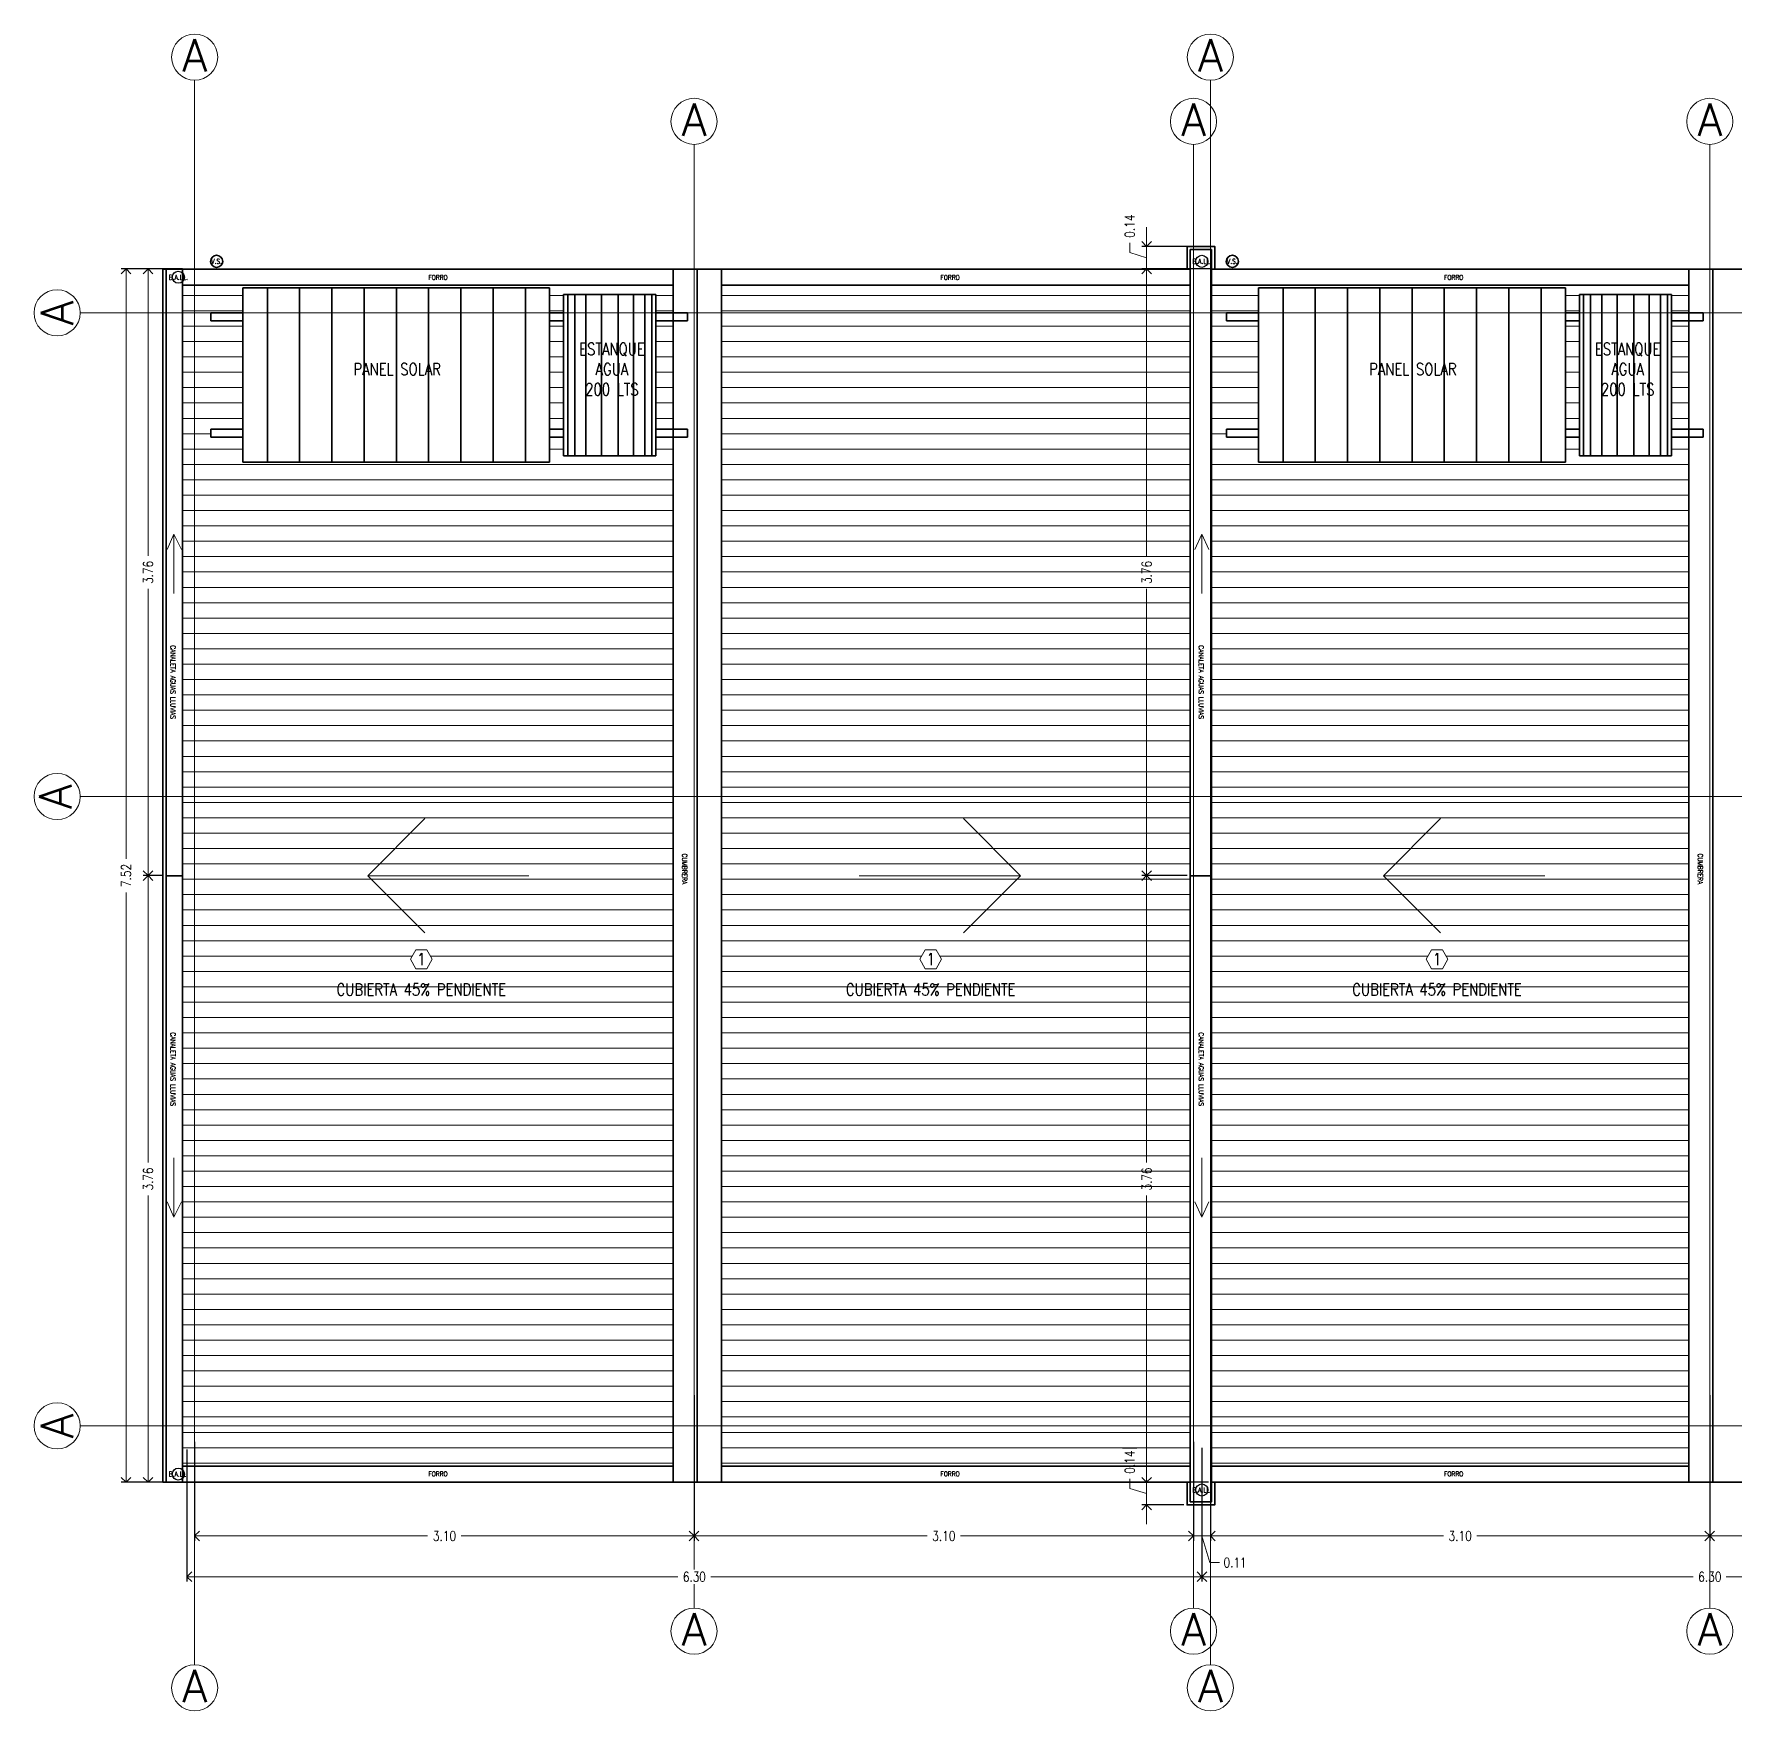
# Model space of a CAD drawing. Header units: metres. Extents: x -2 to 612, y -64 to 156.
# Drawn here: x 456.5 to 467.05, y 61.61 to 72.01 of the extents above; entities that cross this region are included whole.
import ezdxf
from ezdxf.enums import TextEntityAlignment as Align

# ---------------------------------------------------------------- set-up
doc = ezdxf.new("R2010")
doc.units = ezdxf.units.M
doc.header["$LTSCALE"] = 5
doc.header["$MEASUREMENT"] = 0
doc.layers.get('0').update_dxf_attribs({"color": 30})
doc.layers.get('DEFPOINTS').update_dxf_attribs({"color": 210})
for name, color, linetype, lineweight in [('A-ANNO-DIMS', 3, 'Continuous', 18), ('A-ANNO-SYMB', 3, 'Continuous', 18), ('A-ANNO-TEXT', 3, 'Continuous', 18), ('A-ELEV-MBE1', 7, 'Continuous', 35), ('A-ELEV-MBE2', 4, 'Continuous', 25), ('A-FLOR-PATT', 8, 'Continuous', 18)]:
    doc.layers.add(name, color=color, linetype=linetype, lineweight=lineweight)
doc.styles.add('E-ROMANS', font='romans.shx', dxfattribs={"width": 0.8})
doc.dimstyles.new('E-0050_ARW_12', dxfattribs={"dimscale": 0.001, "dimtxt": 60, "dimasz": 60, "dimexe": 30, "dimexo": 20, "dimgap": 30, "dimtad": 0, "dimzin": 0, "dimdsep": 46, "dimtxsty": 'E-ROMANS', "dimblk": 'OPEN90', "dimcen": 30, "dimclrd": 256, "dimclre": 256, "dimclrt": 256, "dimadec": 0, "dimazin": 0, "dimtfac": 1, "dimtmove": 1, "dimatfit": 3, "dimldrblk": 'OPEN90', "dimfxl": 1, "dimtfill": 1, "dimtolj": 1, "dimtzin": 0, "dimlwd": -1, "dimarcsym": 0})
pattern_1 = [(360, (0, 0), (2e-16, 0.09525), [])]

# ---------------------------------------------------------------- blocks, each defined once
blk = doc.blocks.new('_Open90')
at = {"color": 0, "linetype": 'ByBlock', "lineweight": -2}
for p, q in [((0, 0), (-1, 0)), ((-0.5, 0.5), (0, 0)), ((0, 0), (-0.5, -0.5))]:
    blk.add_line(p, q, dxfattribs=at)
blk = doc.blocks.new('*D1272')
at = {"layer": 'A-ANNO-DIMS', "transparency": 16777216}
for p, q in [((463.402, 70.754), (463.402, 70.814)), ((463.297, 70.655), (463.297, 70.715)), ((463.402, 70.694), (463.402, 70.554)), ((463.402, 70.694), (463.402, 70.554)), ((463.402, 70.624), (463.297, 70.655)), ((463.402, 70.494), (463.402, 70.434))]:
    blk.add_line(p, q, dxfattribs=at)
at = {"layer": 'A-ANNO-DIMS', "lineweight": -2, "transparency": 16777216}
for p, q in [((463.805, 70.694), (463.372, 70.694)), ((463.805, 70.554), (463.372, 70.554))]:
    blk.add_line(p, q, dxfattribs=at)
at = {"layer": 'DEFPOINTS', "color": 0, "transparency": 16777216}
for p in [(463.825, 70.694), (463.402, 70.554), (463.825, 70.554)]:
    blk.add_point(p, dxfattribs=at)
at = {"layer": 'A-ANNO-DIMS', "transparency": 16777216, "xscale": 0.06, "yscale": 0.06, "zscale": 0.06, "rotation": 90}
blk.add_blockref('_Open90', (463.402, 70.554), dxfattribs=at)
at = {"layer": 'A-ANNO-DIMS', "transparency": 16777216, "insert": (463.297, 70.819), "char_height": 0.06, "attachment_point": 5, "rotation": 90, "style": 'E-ROMANS', "bg_fill": 3, "box_fill_scale": 1.25, "bg_fill_color": 256, "bg_fill_true_color": 13158600, "bg_fill_transparency": 0}
blk.add_mtext('\\A1;0.14', dxfattribs=at)
at = {"layer": 'A-ANNO-DIMS', "transparency": 16777216, "xscale": 0.06, "yscale": 0.06, "zscale": 0.06, "rotation": 270}
blk.add_blockref('_Open90', (463.402, 70.694), dxfattribs=at)
blk = doc.blocks.new('*D1273')
at = {"layer": 'A-ANNO-DIMS', "lineweight": -2, "transparency": 16777216}
for p, q in [((463.805, 70.554), (463.372, 70.554)), ((463.653, 66.793), (463.372, 66.793))]:
    blk.add_line(p, q, dxfattribs=at)
at = {"layer": 'A-ANNO-DIMS', "transparency": 16777216}
for p, q in [((463.402, 70.494), (463.402, 68.776)), ((463.402, 66.853), (463.402, 68.57))]:
    blk.add_line(p, q, dxfattribs=at)
at = {"layer": 'DEFPOINTS', "color": 0, "transparency": 16777216}
for p in [(463.825, 70.554), (463.402, 66.793), (463.673, 66.793)]:
    blk.add_point(p, dxfattribs=at)
at = {"layer": 'A-ANNO-DIMS', "transparency": 16777216, "xscale": 0.06, "yscale": 0.06, "zscale": 0.06}
for p, rotation in [((463.402, 70.554), 90), ((463.402, 66.793), 270)]:
    blk.add_blockref('_Open90', p, dxfattribs=dict(at, rotation=rotation))
at = {"layer": 'A-ANNO-DIMS', "transparency": 16777216, "insert": (463.402, 68.673), "char_height": 0.06, "attachment_point": 5, "rotation": 90, "style": 'E-ROMANS', "bg_fill": 3, "box_fill_scale": 1.25, "bg_fill_color": 256, "bg_fill_true_color": 13158600, "bg_fill_transparency": 0}
blk.add_mtext('\\A1;3.76', dxfattribs=at)
blk = doc.blocks.new('*D1274')
at = {"layer": 'A-ANNO-DIMS', "lineweight": -2, "transparency": 16777216}
for p, q in [((463.653, 66.793), (463.372, 66.793)), ((463.785, 63.032), (463.372, 63.032))]:
    blk.add_line(p, q, dxfattribs=at)
at = {"layer": 'A-ANNO-DIMS', "transparency": 16777216}
for p, q in [((463.402, 66.733), (463.402, 65.015)), ((463.402, 63.092), (463.402, 64.809))]:
    blk.add_line(p, q, dxfattribs=at)
at = {"layer": 'DEFPOINTS', "color": 0, "transparency": 16777216}
for p in [(463.673, 66.793), (463.402, 63.032), (463.805, 63.032)]:
    blk.add_point(p, dxfattribs=at)
at = {"layer": 'A-ANNO-DIMS', "transparency": 16777216, "xscale": 0.06, "yscale": 0.06, "zscale": 0.06}
for p, rotation in [((463.402, 66.793), 90), ((463.402, 63.032), 270)]:
    blk.add_blockref('_Open90', p, dxfattribs=dict(at, rotation=rotation))
at = {"layer": 'A-ANNO-DIMS', "transparency": 16777216, "insert": (463.402, 64.912), "char_height": 0.06, "attachment_point": 5, "rotation": 90, "style": 'E-ROMANS', "bg_fill": 3, "box_fill_scale": 1.25, "bg_fill_color": 256, "bg_fill_true_color": 13158600, "bg_fill_transparency": 0}
blk.add_mtext('\\A1;3.76', dxfattribs=at)
blk = doc.blocks.new('*D1275')
at = {"layer": 'A-ANNO-DIMS', "transparency": 16777216}
for p, q in [((463.402, 63.092), (463.402, 63.152)), ((463.297, 62.993), (463.297, 63.053)), ((463.402, 62.962), (463.297, 62.993)), ((463.402, 63.032), (463.402, 62.892)), ((463.402, 63.032), (463.402, 62.892)), ((463.402, 62.832), (463.402, 62.772))]:
    blk.add_line(p, q, dxfattribs=at)
at = {"layer": 'A-ANNO-DIMS', "lineweight": -2, "transparency": 16777216}
for p, q in [((463.785, 63.032), (463.372, 63.032)), ((463.633, 62.892), (463.372, 62.892))]:
    blk.add_line(p, q, dxfattribs=at)
at = {"layer": 'DEFPOINTS', "color": 0, "transparency": 16777216}
for p in [(463.805, 63.032), (463.402, 62.892), (463.653, 62.892)]:
    blk.add_point(p, dxfattribs=at)
at = {"layer": 'A-ANNO-DIMS', "transparency": 16777216, "xscale": 0.06, "yscale": 0.06, "zscale": 0.06, "rotation": 90}
blk.add_blockref('_Open90', (463.402, 62.892), dxfattribs=at)
at = {"layer": 'A-ANNO-DIMS', "transparency": 16777216, "insert": (463.297, 63.157), "char_height": 0.06, "attachment_point": 5, "rotation": 90, "style": 'E-ROMANS', "bg_fill": 3, "box_fill_scale": 1.25, "bg_fill_color": 256, "bg_fill_true_color": 13158600, "bg_fill_transparency": 0}
blk.add_mtext('\\A1;0.14', dxfattribs=at)
at = {"layer": 'A-ANNO-DIMS', "transparency": 16777216, "xscale": 0.06, "yscale": 0.06, "zscale": 0.06, "rotation": 270}
blk.add_blockref('_Open90', (463.402, 63.032), dxfattribs=at)
blk = doc.blocks.new('*D1559')
at = {"layer": 'A-ANNO-DIMS', "lineweight": -2, "transparency": 16777216}
for p, q in [((457.423, 70.554), (457.043, 70.554)), ((457.282, 63.032), (457.043, 63.032))]:
    blk.add_line(p, q, dxfattribs=at)
at = {"layer": 'A-ANNO-DIMS', "transparency": 16777216}
for p, q in [((457.073, 70.494), (457.073, 66.896)), ((457.073, 63.092), (457.073, 66.689))]:
    blk.add_line(p, q, dxfattribs=at)
at = {"layer": 'DEFPOINTS', "color": 0, "transparency": 16777216}
for p in [(457.073, 70.554), (457.443, 70.554), (457.302, 63.032)]:
    blk.add_point(p, dxfattribs=at)
at = {"layer": 'A-ANNO-DIMS', "transparency": 16777216, "xscale": 0.06, "yscale": 0.06, "zscale": 0.06}
for p, rotation in [((457.073, 70.554), 90), ((457.073, 63.032), 270)]:
    blk.add_blockref('_Open90', p, dxfattribs=dict(at, rotation=rotation))
at = {"layer": 'A-ANNO-DIMS', "transparency": 16777216, "insert": (457.073, 66.793), "char_height": 0.06, "attachment_point": 5, "rotation": 90, "style": 'E-ROMANS', "bg_fill": 3, "box_fill_scale": 1.25, "bg_fill_color": 256, "bg_fill_true_color": 13158600, "bg_fill_transparency": 0}
blk.add_mtext('\\A1;7.52', dxfattribs=at)
blk = doc.blocks.new('*D1560')
at = {"layer": 'A-ANNO-DIMS', "lineweight": -2, "transparency": 16777216}
for p, q in [((457.423, 70.554), (457.179, 70.554)), ((457.302, 66.793), (457.179, 66.793))]:
    blk.add_line(p, q, dxfattribs=at)
at = {"layer": 'A-ANNO-DIMS', "transparency": 16777216}
for p, q in [((457.209, 70.494), (457.209, 68.776)), ((457.209, 66.853), (457.209, 68.57))]:
    blk.add_line(p, q, dxfattribs=at)
at = {"layer": 'DEFPOINTS', "color": 0, "transparency": 16777216}
for p in [(457.443, 70.554), (457.209, 66.793), (457.322, 66.793)]:
    blk.add_point(p, dxfattribs=at)
at = {"layer": 'A-ANNO-DIMS', "transparency": 16777216, "xscale": 0.06, "yscale": 0.06, "zscale": 0.06}
for p, rotation in [((457.209, 70.554), 90), ((457.209, 66.793), 270)]:
    blk.add_blockref('_Open90', p, dxfattribs=dict(at, rotation=rotation))
at = {"layer": 'A-ANNO-DIMS', "transparency": 16777216, "insert": (457.209, 68.673), "char_height": 0.06, "attachment_point": 5, "rotation": 90, "style": 'E-ROMANS', "bg_fill": 3, "box_fill_scale": 1.25, "bg_fill_color": 256, "bg_fill_true_color": 13158600, "bg_fill_transparency": 0}
blk.add_mtext('\\A1;3.76', dxfattribs=at)
blk = doc.blocks.new('*D1561')
at = {"layer": 'A-ANNO-DIMS', "lineweight": -2, "transparency": 16777216}
for p, q in [((457.302, 66.793), (457.179, 66.793)), ((457.403, 63.032), (457.179, 63.032))]:
    blk.add_line(p, q, dxfattribs=at)
at = {"layer": 'A-ANNO-DIMS', "transparency": 16777216}
for p, q in [((457.209, 66.733), (457.209, 65.015)), ((457.209, 63.092), (457.209, 64.809))]:
    blk.add_line(p, q, dxfattribs=at)
at = {"layer": 'DEFPOINTS', "color": 0, "transparency": 16777216}
for p in [(457.322, 66.793), (457.209, 63.032), (457.423, 63.032)]:
    blk.add_point(p, dxfattribs=at)
at = {"layer": 'A-ANNO-DIMS', "transparency": 16777216, "xscale": 0.06, "yscale": 0.06, "zscale": 0.06}
for p, rotation in [((457.209, 66.793), 90), ((457.209, 63.032), 270)]:
    blk.add_blockref('_Open90', p, dxfattribs=dict(at, rotation=rotation))
at = {"layer": 'A-ANNO-DIMS', "transparency": 16777216, "insert": (457.209, 64.912), "char_height": 0.06, "attachment_point": 5, "rotation": 90, "style": 'E-ROMANS', "bg_fill": 3, "box_fill_scale": 1.25, "bg_fill_color": 256, "bg_fill_true_color": 13158600, "bg_fill_transparency": 0}
blk.add_mtext('\\A1;3.76', dxfattribs=at)
blk = doc.blocks.new('*D951')
at = {"layer": 'A-ANNO-DIMS', "lineweight": -2, "transparency": 16777216}
for p, q in [((463.745, 63.246), (463.745, 62.416)), ((470.044, 63.258), (470.044, 62.416))]:
    blk.add_line(p, q, dxfattribs=at)
at = {"layer": 'A-ANNO-DIMS', "transparency": 16777216}
for p, q in [((463.805, 62.446), (466.792, 62.446)), ((469.984, 62.446), (466.996, 62.446))]:
    blk.add_line(p, q, dxfattribs=at)
at = {"layer": 'DEFPOINTS', "color": 0, "transparency": 16777216}
for p in [(463.745, 63.266), (470.044, 63.278), (470.044, 62.446)]:
    blk.add_point(p, dxfattribs=at)
at = {"layer": 'A-ANNO-DIMS', "transparency": 16777216, "xscale": 0.06, "yscale": 0.06, "zscale": 0.06, "rotation": 180}
blk.add_blockref('_Open90', (463.745, 62.446), dxfattribs=at)
at = {"layer": 'A-ANNO-DIMS', "transparency": 16777216, "xscale": 0.06, "yscale": 0.06, "zscale": 0.06}
blk.add_blockref('_Open90', (470.044, 62.446), dxfattribs=at)
at = {"layer": 'A-ANNO-DIMS', "transparency": 16777216, "insert": (466.894, 62.446), "char_height": 0.06, "attachment_point": 5, "style": 'E-ROMANS', "bg_fill": 3, "box_fill_scale": 1.25, "bg_fill_color": 256, "bg_fill_true_color": 13158600, "bg_fill_transparency": 0}
blk.add_mtext('\\A1;6.30', dxfattribs=at)
blk = doc.blocks.new('*D955')
at = {"layer": 'A-ANNO-DIMS', "lineweight": -2, "transparency": 16777216}
for p, q in [((463.692, 63.283), (463.692, 62.669)), ((463.797, 63.283), (463.797, 62.669))]:
    blk.add_line(p, q, dxfattribs=at)
at = {"layer": 'A-ANNO-DIMS', "transparency": 16777216}
for p, q in [((463.632, 62.699), (463.572, 62.699)), ((463.692, 62.699), (463.797, 62.699)), ((463.692, 62.699), (463.797, 62.699)), ((463.745, 62.699), (463.794, 62.534)), ((463.857, 62.699), (463.917, 62.699)), ((463.794, 62.534), (463.854, 62.534))]:
    blk.add_line(p, q, dxfattribs=at)
at = {"layer": 'DEFPOINTS', "color": 0, "transparency": 16777216}
for p in [(463.692, 63.303), (463.797, 63.303), (463.797, 62.699)]:
    blk.add_point(p, dxfattribs=at)
at = {"layer": 'A-ANNO-DIMS', "transparency": 16777216, "xscale": 0.06, "yscale": 0.06, "zscale": 0.06}
blk.add_blockref('_Open90', (463.692, 62.699), dxfattribs=at)
at = {"layer": 'A-ANNO-DIMS', "transparency": 16777216, "xscale": 0.06, "yscale": 0.06, "zscale": 0.06, "rotation": 180}
blk.add_blockref('_Open90', (463.797, 62.699), dxfattribs=at)
at = {"layer": 'A-ANNO-DIMS', "transparency": 16777216, "insert": (463.95, 62.534), "char_height": 0.06, "attachment_point": 5, "style": 'E-ROMANS', "bg_fill": 3, "box_fill_scale": 1.25, "bg_fill_color": 256, "bg_fill_true_color": 13158600, "bg_fill_transparency": 0}
blk.add_mtext('\\A1;0.11', dxfattribs=at)
blk = doc.blocks.new('*D956')
at = {"layer": 'A-ANNO-DIMS', "lineweight": -2, "transparency": 16777216}
for p, q in [((466.894, 63.571), (466.894, 62.669)), ((463.797, 63.283), (463.797, 62.669))]:
    blk.add_line(p, q, dxfattribs=at)
at = {"layer": 'A-ANNO-DIMS', "transparency": 16777216}
for p, q in [((463.857, 62.699), (465.242, 62.699)), ((466.834, 62.699), (465.449, 62.699))]:
    blk.add_line(p, q, dxfattribs=at)
at = {"layer": 'DEFPOINTS', "color": 0, "transparency": 16777216}
for p in [(466.894, 63.591), (463.797, 63.303), (466.894, 62.699)]:
    blk.add_point(p, dxfattribs=at)
at = {"layer": 'A-ANNO-DIMS', "transparency": 16777216, "xscale": 0.06, "yscale": 0.06, "zscale": 0.06, "rotation": 180}
blk.add_blockref('_Open90', (463.797, 62.699), dxfattribs=at)
at = {"layer": 'A-ANNO-DIMS', "transparency": 16777216, "xscale": 0.06, "yscale": 0.06, "zscale": 0.06}
blk.add_blockref('_Open90', (466.894, 62.699), dxfattribs=at)
at = {"layer": 'A-ANNO-DIMS', "transparency": 16777216, "insert": (465.346, 62.699), "char_height": 0.06, "attachment_point": 5, "style": 'E-ROMANS', "bg_fill": 3, "box_fill_scale": 1.25, "bg_fill_color": 256, "bg_fill_true_color": 13158600, "bg_fill_transparency": 0}
blk.add_mtext('\\A1;3.10', dxfattribs=at)
blk = doc.blocks.new('*D957')
at = {"layer": 'A-ANNO-DIMS', "lineweight": -2, "transparency": 16777216}
for p, q in [((466.894, 63.571), (466.894, 62.669)), ((469.991, 63.283), (469.991, 62.669))]:
    blk.add_line(p, q, dxfattribs=at)
at = {"layer": 'A-ANNO-DIMS', "transparency": 16777216}
for p, q in [((466.954, 62.699), (468.339, 62.699)), ((469.931, 62.699), (468.546, 62.699))]:
    blk.add_line(p, q, dxfattribs=at)
at = {"layer": 'DEFPOINTS', "color": 0, "transparency": 16777216}
for p in [(466.894, 63.591), (469.991, 63.303), (469.991, 62.699)]:
    blk.add_point(p, dxfattribs=at)
at = {"layer": 'A-ANNO-DIMS', "transparency": 16777216, "xscale": 0.06, "yscale": 0.06, "zscale": 0.06, "rotation": 180}
blk.add_blockref('_Open90', (466.894, 62.699), dxfattribs=at)
at = {"layer": 'A-ANNO-DIMS', "transparency": 16777216, "xscale": 0.06, "yscale": 0.06, "zscale": 0.06}
blk.add_blockref('_Open90', (469.991, 62.699), dxfattribs=at)
at = {"layer": 'A-ANNO-DIMS', "transparency": 16777216, "insert": (468.443, 62.699), "char_height": 0.06, "attachment_point": 5, "style": 'E-ROMANS', "bg_fill": 3, "box_fill_scale": 1.25, "bg_fill_color": 256, "bg_fill_true_color": 13158600, "bg_fill_transparency": 0}
blk.add_mtext('\\A1;3.10', dxfattribs=at)
blk = doc.blocks.new('*D958')
at = {"layer": 'A-ANNO-DIMS', "lineweight": -2, "transparency": 16777216}
for p, q in [((460.595, 63.571), (460.595, 62.669)), ((457.498, 63.283), (457.498, 62.669))]:
    blk.add_line(p, q, dxfattribs=at)
at = {"layer": 'A-ANNO-DIMS', "transparency": 16777216}
for p, q in [((457.558, 62.699), (458.943, 62.699)), ((460.535, 62.699), (459.15, 62.699))]:
    blk.add_line(p, q, dxfattribs=at)
at = {"layer": 'DEFPOINTS', "color": 0, "transparency": 16777216}
for p in [(460.595, 63.591), (457.498, 63.303), (460.595, 62.699)]:
    blk.add_point(p, dxfattribs=at)
at = {"layer": 'A-ANNO-DIMS', "transparency": 16777216, "xscale": 0.06, "yscale": 0.06, "zscale": 0.06, "rotation": 180}
blk.add_blockref('_Open90', (457.498, 62.699), dxfattribs=at)
at = {"layer": 'A-ANNO-DIMS', "transparency": 16777216, "xscale": 0.06, "yscale": 0.06, "zscale": 0.06}
blk.add_blockref('_Open90', (460.595, 62.699), dxfattribs=at)
at = {"layer": 'A-ANNO-DIMS', "transparency": 16777216, "insert": (459.047, 62.699), "char_height": 0.06, "attachment_point": 5, "style": 'E-ROMANS', "bg_fill": 3, "box_fill_scale": 1.25, "bg_fill_color": 256, "bg_fill_true_color": 13158600, "bg_fill_transparency": 0}
blk.add_mtext('\\A1;3.10', dxfattribs=at)
blk = doc.blocks.new('*D959')
at = {"layer": 'A-ANNO-DIMS', "lineweight": -2, "transparency": 16777216}
for p, q in [((460.595, 63.571), (460.595, 62.669)), ((463.692, 63.283), (463.692, 62.669))]:
    blk.add_line(p, q, dxfattribs=at)
at = {"layer": 'A-ANNO-DIMS', "transparency": 16777216}
for p, q in [((460.655, 62.699), (462.04, 62.699)), ((463.632, 62.699), (462.247, 62.699))]:
    blk.add_line(p, q, dxfattribs=at)
at = {"layer": 'DEFPOINTS', "color": 0, "transparency": 16777216}
for p in [(460.595, 63.591), (463.692, 63.303), (463.692, 62.699)]:
    blk.add_point(p, dxfattribs=at)
at = {"layer": 'A-ANNO-DIMS', "transparency": 16777216, "xscale": 0.06, "yscale": 0.06, "zscale": 0.06, "rotation": 180}
blk.add_blockref('_Open90', (460.595, 62.699), dxfattribs=at)
at = {"layer": 'A-ANNO-DIMS', "transparency": 16777216, "xscale": 0.06, "yscale": 0.06, "zscale": 0.06}
blk.add_blockref('_Open90', (463.692, 62.699), dxfattribs=at)
at = {"layer": 'A-ANNO-DIMS', "transparency": 16777216, "insert": (462.144, 62.699), "char_height": 0.06, "attachment_point": 5, "style": 'E-ROMANS', "bg_fill": 3, "box_fill_scale": 1.25, "bg_fill_color": 256, "bg_fill_true_color": 13158600, "bg_fill_transparency": 0}
blk.add_mtext('\\A1;3.10', dxfattribs=at)
blk = doc.blocks.new('*D961')
at = {"layer": 'A-ANNO-DIMS', "lineweight": -2, "transparency": 16777216}
for p, q in [((457.45, 63.235), (457.45, 62.416)), ((463.745, 62.56), (463.745, 62.416))]:
    blk.add_line(p, q, dxfattribs=at)
at = {"layer": 'A-ANNO-DIMS', "transparency": 16777216}
for p, q in [((457.51, 62.446), (460.495, 62.446)), ((463.685, 62.446), (460.699, 62.446))]:
    blk.add_line(p, q, dxfattribs=at)
at = {"layer": 'DEFPOINTS', "color": 0, "transparency": 16777216}
for p in [(457.45, 63.255), (463.745, 62.58), (457.45, 62.446)]:
    blk.add_point(p, dxfattribs=at)
at = {"layer": 'A-ANNO-DIMS', "transparency": 16777216, "xscale": 0.06, "yscale": 0.06, "zscale": 0.06, "rotation": 180}
blk.add_blockref('_Open90', (457.45, 62.446), dxfattribs=at)
at = {"layer": 'A-ANNO-DIMS', "transparency": 16777216, "xscale": 0.06, "yscale": 0.06, "zscale": 0.06}
blk.add_blockref('_Open90', (463.745, 62.446), dxfattribs=at)
at = {"layer": 'A-ANNO-DIMS', "transparency": 16777216, "insert": (460.597, 62.446), "char_height": 0.06, "attachment_point": 5, "style": 'E-ROMANS', "bg_fill": 3, "box_fill_scale": 1.25, "bg_fill_color": 256, "bg_fill_true_color": 13158600, "bg_fill_transparency": 0}
blk.add_mtext('\\A1;6.30', dxfattribs=at)

msp = doc.modelspace()

# ---------------------------------------------------------------- hatches: boundary and pattern name
at = {"layer": 'A-FLOR-PATT'}
h = msp.add_hatch(dxfattribs=at)
h.set_pattern_fill('LINE', color=256, scale=0.03, style=0)
h.set_pattern_definition(pattern_1)
h.paths.add_polyline_path([(459.78632, 70.23209), (459.69952, 70.23209), (459.69952, 69.56081), (459.78632, 69.56081)])

# ---------------------------------------------------------------- linework, layer by layer
at = {"layer": 'A-ANNO-SYMB'}
for p, q in [((457.49803, 71.72441), (457.49803, 61.90008)), ((460.59502, 71.32581), (460.59502, 62.25165))]:
    msp.add_line(p, q, dxfattribs=at)
for centre in [(457.49803, 71.86744), (463.79707, 71.86744), (460.59502, 71.46883), (463.69203, 71.46884), (466.89407, 71.46883), (456.64492, 70.28209), (456.64489, 67.28309), (456.64489, 63.38209), (460.59502, 62.10863), (463.69203, 62.10864), (466.89407, 62.10863), (457.49803, 61.75705), (463.79707, 61.75705)]:
    msp.add_circle(centre, 0.14303, dxfattribs=at)
at = {"layer": 'A-ANNO-TEXT'}
for points in [[(457.32658, 68.81551), (457.36807, 68.90969), (457.41751, 68.81551)], [(457.36807, 68.54291), (457.36807, 68.90969)], [(463.70107, 68.81551), (463.74455, 68.90969), (463.78803, 68.81551)], [(463.74455, 68.54291), (463.74455, 68.90969)], [(458.92487, 67.14616), (458.57131, 66.79261), (458.92487, 66.43906)], [(462.26522, 67.14616), (462.61877, 66.79261), (462.26522, 66.43906)], [(465.2239, 67.14616), (464.87035, 66.79261), (465.2239, 66.43906)], [(459.57131, 66.79261), (458.57131, 66.79261)], [(461.61877, 66.79261), (462.61877, 66.79261)], [(465.87035, 66.79261), (464.87035, 66.79261)], [(457.36807, 65.04232), (457.36807, 64.67554)], [(463.74455, 65.04232), (463.74455, 64.67554)], [(457.32658, 64.76972), (457.36807, 64.67554), (457.41751, 64.76972)], [(463.70107, 64.76972), (463.74455, 64.67554), (463.78803, 64.76972)]]:
    msp.add_lwpolyline(points, dxfattribs=at)
for points in [[(458.93737, 66.21599), (458.97104, 66.2743), (458.93737, 66.33261), (458.87005, 66.33261), (458.83638, 66.2743), (458.87005, 66.21599)], [(462.09636, 66.21599), (462.13003, 66.2743), (462.09636, 66.33261), (462.02903, 66.33261), (461.99537, 66.2743), (462.02903, 66.21599)], [(465.23646, 66.21598), (465.27013, 66.27429), (465.23646, 66.3326), (465.16914, 66.3326), (465.13547, 66.27429), (465.16914, 66.21598)]]:
    msp.add_lwpolyline(points, close=True, dxfattribs=at)
at = {"layer": 'A-ELEV-MBE1'}
for p, q in [((460.61502, 70.5536), (457.42348, 70.55361)), ((460.46501, 63.03162), (460.46502, 70.5536)), ((460.61501, 63.03162), (460.61502, 70.5536)), ((460.76501, 63.03162), (460.76499, 70.5536)), ((466.91411, 70.5536), (463.80459, 70.55361)), ((466.7641, 63.03162), (466.76411, 70.5536)), ((466.91409, 70.5536), (469.97156, 70.55361)), ((466.9141, 63.03162), (466.91411, 70.5536)), ((460.46502, 70.4536), (457.42348, 70.45361)), ((457.79722, 69.35645), (457.79722, 70.43645)), ((459.69952, 70.43645), (457.79722, 70.43645)), ((457.94885, 70.43645), (457.94885, 69.35645)), ((458.14885, 70.43645), (458.14885, 69.35645)), ((458.34885, 70.43645), (458.34885, 69.35645)), ((458.54885, 70.43645), (458.54885, 69.35645)), ((458.74885, 70.43645), (458.74885, 69.35645)), ((458.94885, 70.43645), (458.94885, 69.35645)), ((459.14885, 70.43645), (459.14885, 69.35645)), ((459.34885, 70.43645), (459.34885, 69.35645)), ((459.54885, 70.43645), (459.54885, 69.35645)), ((459.69952, 70.43645), (459.69952, 69.35645)), ((459.78632, 69.39645), (459.78632, 70.39645)), ((459.78632, 69.39645), (459.78632, 70.39645)), ((459.78632, 70.39645), (460.35853, 70.39645)), ((459.81233, 69.39645), (459.81233, 70.39645)), ((459.85568, 69.39645), (459.85568, 70.39645)), ((459.92503, 69.39645), (459.92503, 70.39645)), ((460.02039, 69.39645), (460.02039, 70.39645)), ((460.12446, 69.39645), (460.12446, 70.39645)), ((460.21982, 69.39645), (460.21982, 70.39645)), ((460.28917, 69.39645), (460.28917, 70.39645)), ((460.33252, 69.39645), (460.33252, 70.39645)), ((460.35853, 69.39645), (460.35853, 70.39645)), ((466.76411, 70.4536), (463.80459, 70.45361)), ((464.09631, 69.35645), (464.09631, 70.43645)), ((465.99861, 70.43645), (464.09631, 70.43645)), ((464.24794, 70.43645), (464.24794, 69.35645)), ((464.44794, 70.43645), (464.44794, 69.35645)), ((464.64794, 70.43645), (464.64794, 69.35645)), ((464.84794, 70.43645), (464.84794, 69.35645)), ((465.04794, 70.43645), (465.04794, 69.35645)), ((465.24794, 70.43645), (465.24794, 69.35645)), ((465.44794, 70.43645), (465.44794, 69.35645)), ((465.64794, 70.43645), (465.64794, 69.35645)), ((465.84794, 70.43645), (465.84794, 69.35645)), ((465.99861, 70.43645), (465.99861, 69.35645)), ((466.08541, 69.39645), (466.08541, 70.39645)), ((466.08541, 69.39645), (466.08541, 70.39645)), ((466.08541, 70.39645), (466.65762, 70.39645)), ((466.11142, 69.39645), (466.11142, 70.39645)), ((466.15477, 69.39645), (466.15477, 70.39645)), ((466.22412, 69.39645), (466.22412, 70.39645)), ((466.31948, 69.39645), (466.31948, 70.39645)), ((466.42355, 69.39645), (466.42355, 70.39645)), ((466.51891, 69.39645), (466.51891, 70.39645)), ((466.58826, 69.39645), (466.58826, 70.39645)), ((466.63161, 69.39645), (466.63161, 70.39645)), ((466.65762, 69.39645), (466.65762, 70.39645)), ((457.79722, 70.28209), (457.59803, 70.28209)), ((457.59803, 70.23209), (457.59803, 70.28209)), ((459.69952, 70.28209), (459.78632, 70.28209)), ((460.35853, 70.28209), (460.55391, 70.28209)), ((460.55391, 70.23209), (460.55391, 70.28209)), ((464.09631, 70.28209), (463.89712, 70.28209)), ((463.89712, 70.23209), (463.89712, 70.28209)), ((465.99861, 70.28209), (466.08541, 70.28209)), ((466.65762, 70.28209), (466.853, 70.28209)), ((466.853, 70.23209), (466.853, 70.28209)), ((457.59803, 70.23209), (457.79722, 70.23209)), ((459.78632, 70.23209), (459.69952, 70.23209)), ((460.55391, 70.23209), (460.35853, 70.23209)), ((463.89712, 70.23209), (464.09631, 70.23209)), ((466.08541, 70.23209), (465.99861, 70.23209)), ((466.853, 70.23209), (466.65762, 70.23209)), ((457.59803, 69.51081), (457.59803, 69.56081)), ((457.59803, 69.56081), (457.79722, 69.56081)), ((459.78632, 69.56081), (459.69952, 69.56081)), ((459.69952, 69.56081), (459.69952, 69.51081)), ((460.55391, 69.56081), (460.35853, 69.56081)), ((460.55391, 69.51081), (460.55391, 69.56081)), ((463.89712, 69.51081), (463.89712, 69.56081)), ((463.89712, 69.56081), (464.09631, 69.56081)), ((466.08541, 69.56081), (465.99861, 69.56081)), ((465.99861, 69.56081), (465.99861, 69.51081)), ((466.853, 69.56081), (466.65762, 69.56081)), ((466.853, 69.51081), (466.853, 69.56081)), ((457.79722, 69.51081), (457.59803, 69.51081)), ((459.69952, 69.51081), (459.78632, 69.51081)), ((460.35853, 69.51081), (460.55391, 69.51081)), ((464.09631, 69.51081), (463.89712, 69.51081)), ((465.99861, 69.51081), (466.08541, 69.51081)), ((466.65762, 69.51081), (466.853, 69.51081)), ((457.79722, 69.35645), (459.69952, 69.35645)), ((460.35853, 69.39645), (459.78632, 69.39645)), ((464.09631, 69.35645), (465.99861, 69.35645)), ((466.65762, 69.39645), (466.08541, 69.39645)), ((460.46501, 63.13162), (457.42348, 63.13162)), ((466.7641, 63.13162), (463.80459, 63.13162)), ((460.61501, 63.03162), (457.42348, 63.03162)), ((466.9141, 63.03162), (463.80459, 63.03162)), ((466.9141, 63.03162), (469.97156, 63.03162))]:
    msp.add_line(p, q, dxfattribs=at)
for points in [[(463.82459, 70.55361), (463.82459, 70.69361), (463.65255, 70.69361), (463.65255, 70.55361)], [(457.44348, 70.55361), (457.44348, 70.55361), (457.30152, 70.55361), (457.30152, 63.03162)], [(457.42348, 66.79261), (457.32152, 66.79261)], [(463.80459, 66.79261), (463.67255, 66.79261)], [(457.44348, 63.03162), (457.44348, 63.03162), (457.30152, 63.03162), (457.30152, 63.03162)], [(463.82459, 63.03162), (463.82459, 62.89162), (463.65255, 62.89162), (463.65255, 63.03162)]]:
    msp.add_lwpolyline(points, dxfattribs=at)
for points in [[(463.80459, 70.67361), (463.67255, 70.67361), (463.67255, 62.91162), (463.80459, 62.91162)], [(457.42348, 70.55361), (457.32152, 70.55361), (457.32152, 63.03162), (457.42348, 63.03162)]]:
    msp.add_lwpolyline(points, close=True, dxfattribs=at)
for centre in [(457.63439, 70.6012), (463.93343, 70.6012)]:
    msp.add_circle(centre, 0.0375, dxfattribs=at)
at = {"layer": 'A-ELEV-MBE2', "ltscale": 0.05}
for centre in [(463.74455, 70.6012), (463.74458, 62.98412)]:
    msp.add_circle(centre, 0.0375, dxfattribs=at)

# ---------------------------------------------------------------- texts
at = {"layer": 'A-ANNO-TEXT', "char_height": 0.03, "attachment_point": 5, "style": 'E-ROMANS'}
for s, insert in [('\\pi-0.09,l0.09,t0.09;V.S.', (457.63439, 70.6012)), ('\\pi-0.09,l0.09,t0.09;B.A.LL.', (463.74455, 70.6012)), ('\\pi-0.09,l0.09,t0.09;V.S.', (463.93343, 70.6012)), ('\\pi-0.09,l0.09,t0.09;FORRO', (459.00718, 70.50137)), ('\\pi-0.09,l0.09,t0.09;FORRO', (462.18288, 70.50137)), ('\\pi-0.09,l0.09,t0.09;FORRO', (465.30622, 70.50137)), ('\\pi-0.09,l0.09,t0.09;FORRO', (459.00718, 63.08385)), ('\\pi-0.09,l0.09,t0.09;FORRO', (462.18288, 63.08385)), ('\\pi-0.09,l0.09,t0.09;FORRO', (465.30622, 63.08385)), ('\\pi-0.09,l0.09,t0.09;B.A.LL.', (463.74458, 62.98412))]:
    msp.add_mtext(s, dxfattribs=dict(at, insert=insert))
at = {"layer": 'A-ANNO-TEXT', "attachment_point": 5, "style": 'E-ROMANS'}
for s, insert, char_height, rotation in [('\\pi-0.225,l0.225,t0.225;ESTANQUE \\PAGUA\\P200 LTS', (460.08595, 69.93278), 0.075, 0.000475), ('\\pi-0.225,l0.225,t0.225;ESTANQUE \\PAGUA\\P200 LTS', (466.38504, 69.93278), 0.075, 0.000475), ('\\pi-0.225,l0.225,t0.225;PANEL SOLAR', (458.75393, 69.93278), 0.075, 0.000475), ('\\pi-0.225,l0.225,t0.225;PANEL SOLAR', (465.05302, 69.93278), 0.075, 0.000475), ('\\pi-0.09,l0.09,t0.09;CANALETA AGUAS LLUVIAS', (457.36378, 67.99247), 0.03, 270), ('\\pi-0.09,l0.09,t0.09;CANALETA AGUAS LLUVIAS', (463.74026, 67.99247), 0.03, 270), ('\\pi-0.09,l0.09,t0.09;CUMBRERA', (460.53665, 66.83463), 0.03, 270), ('\\pi-0.09,l0.09,t0.09;CUMBRERA', (466.83574, 66.83463), 0.03, 270), ('\\pi-0.45,l0.45,t0.45;1', (458.90371, 66.2743), 0.075, 0.000475), ('\\pi-0.45,l0.45,t0.45;1', (462.0627, 66.2743), 0.075, 0.000475), ('\\pi-0.45,l0.45,t0.45;1', (465.2028, 66.27429), 0.075, 0.000475), ('\\pi-0.45,l0.45,t0.45;CUBIERTA 45% PENDIENTE', (458.90371, 66.08655), 0.075, 0.000475), ('\\pi-0.45,l0.45,t0.45;CUBIERTA 45% PENDIENTE', (462.0627, 66.08655), 0.075, 0.000475), ('\\pi-0.45,l0.45,t0.45;CUBIERTA 45% PENDIENTE', (465.2028, 66.08654), 0.075, 0.000475), ('\\pi-0.09,l0.09,t0.09;CANALETA AGUAS LLUVIAS', (457.36378, 65.59276), 0.03, 270), ('\\pi-0.09,l0.09,t0.09;CANALETA AGUAS LLUVIAS', (463.74026, 65.59276), 0.03, 270)]:
    msp.add_mtext(s, dxfattribs=dict(at, insert=insert, char_height=char_height, rotation=rotation))
at = {"layer": 'A-ANNO-TEXT', "style": 'E-ROMANS'}
for p in [(457.49803, 71.87858), (463.79707, 71.87858), (460.59502, 71.47997), (463.69203, 71.47997), (466.89407, 71.47997), (460.59502, 62.11977), (463.69203, 62.11978), (466.89407, 62.11977), (457.49803, 61.76819), (463.79707, 61.76819)]:
    msp.add_attdef('A', text='0.00', height=0.2, dxfattribs=at).set_placement(p, align=Align.MIDDLE_CENTER)
for p in [(456.64492, 70.28209), (456.63375, 67.28309), (456.64489, 63.38209)]:
    msp.add_attdef('A', text='0.00', height=0.2, rotation=90, dxfattribs=at).set_placement(p, align=Align.MIDDLE_CENTER)

# ---------------------------------------------------------------- next in the draw order: dimensions: what is measured, and where the dimension line sits
at = {"layer": 'A-ANNO-DIMS'}
for base, p1, p2, picture, middle in [((463.40246, 70.55361), (463.82459, 70.69361), (463.82459, 70.55361), '*D1272', (463.29746, 70.74511)), ((457.07345, 70.55361), (457.30152, 63.03162), (457.44348, 70.55361), '*D1559', (457.07345, 66.79261))]:
    dim = msp.add_linear_dim(base=base, p1=p1, p2=p2, angle=90, dimstyle='E-0050_ARW_12', dxfattribs=at)
    dim.commit()
    dim.dimension.update_dxf_attribs({"geometry": picture, "text_midpoint": middle})

# ---------------------------------------------------------------- next in the draw order: dimensions: what is measured, and where the dimension line sits
for base, p1, p2, picture, middle in [((457.20946, 66.79261), (457.44348, 70.55361), (457.32152, 66.79261), '*D1560', (457.20946, 68.67311)), ((463.40246, 66.79261), (463.82459, 70.55361), (463.67255, 66.79261), '*D1273', (463.40246, 68.67311))]:
    dim = msp.add_linear_dim(base=base, p1=p1, p2=p2, angle=90, dimstyle='E-0050_ARW_12', dxfattribs=at)
    dim.commit()
    dim.dimension.update_dxf_attribs({"geometry": picture, "text_midpoint": middle})

# ---------------------------------------------------------------- next in the draw order: linework, layer by layer
at = {"layer": 'A-ANNO-SYMB'}
for p, q in [((476.90477, 70.28209), (456.78794, 70.28209)), ((476.90477, 67.28309), (456.78791, 67.28309))]:
    msp.add_line(p, q, dxfattribs=at)
at = {"layer": 'A-ELEV-MBE1'}
for p, q in [((460.61499, 70.5536), (463.67255, 70.55361)), ((460.76499, 70.4536), (463.67255, 70.45361))]:
    msp.add_line(p, q, dxfattribs=at)
at = {"layer": 'A-ELEV-MBE2', "ltscale": 0.05}
msp.add_circle((457.39677, 70.50245), 0.0375, dxfattribs=at)

# ---------------------------------------------------------------- next in the draw order: texts
at = {"layer": 'A-ANNO-TEXT', "insert": (457.39677, 70.50245), "char_height": 0.03, "attachment_point": 5, "style": 'E-ROMANS'}
msp.add_mtext('\\pi-0.09,l0.09,t0.09;B.A.LL.', dxfattribs=at)

# ---------------------------------------------------------------- next in the draw order: dimensions: what is measured, and where the dimension line sits
at = {"layer": 'A-ANNO-DIMS'}
for base, p1, p2, picture, middle in [((457.20946, 63.03162), (457.32152, 66.79261), (457.42348, 63.03162), '*D1561', (457.20946, 64.91212)), ((463.40246, 63.03162), (463.67255, 66.79261), (463.80459, 63.03162), '*D1274', (463.40246, 64.91212))]:
    dim = msp.add_linear_dim(base=base, p1=p1, p2=p2, angle=90, dimstyle='E-0050_ARW_12', dxfattribs=at)
    dim.commit()
    dim.dimension.update_dxf_attribs({"geometry": picture, "text_midpoint": middle})

# ---------------------------------------------------------------- next in the draw order: linework, layer by layer
at = {"layer": 'A-ANNO-SYMB'}
msp.add_line((476.89477, 63.38209), (456.78791, 63.38209), dxfattribs=at)
at = {"layer": 'A-ELEV-MBE2', "ltscale": 0.05}
msp.add_circle((457.39677, 63.08275), 0.0375, dxfattribs=at)

# ---------------------------------------------------------------- next in the draw order: texts
at = {"layer": 'A-ANNO-TEXT', "insert": (457.39677, 63.08275), "char_height": 0.03, "attachment_point": 5, "style": 'E-ROMANS'}
msp.add_mtext('\\pi-0.09,l0.09,t0.09;B.A.LL.', dxfattribs=at)

# ---------------------------------------------------------------- next in the draw order: dimensions: what is measured, and where the dimension line sits
at = {"layer": 'A-ANNO-DIMS'}
dim = msp.add_linear_dim(base=(463.40246, 62.89162), p1=(463.80459, 63.03162), p2=(463.65255, 62.89162), angle=90, dimstyle='E-0050_ARW_12', dxfattribs=at)
dim.commit()
dim.dimension.update_dxf_attribs({"geometry": '*D1275', "text_midpoint": (463.29746, 63.08312)})

# ---------------------------------------------------------------- next in the draw order: linework, layer by layer
at = {"layer": 'A-ELEV-MBE1'}
for p, q in [((460.76501, 63.13162), (463.67255, 63.13162)), ((460.61501, 63.03162), (463.67255, 63.03162))]:
    msp.add_line(p, q, dxfattribs=at)

# ---------------------------------------------------------------- next in the draw order: dimensions: what is measured, and where the dimension line sits
at = {"layer": 'A-ANNO-DIMS'}
dim = msp.add_linear_dim(base=(470.04359, 62.44603), p1=(463.74457, 63.26627), p2=(470.04359, 63.27827), dimstyle='E-0050_ARW_12', dxfattribs=at)
dim.commit()
dim.dimension.update_dxf_attribs({"geometry": '*D951', "text_midpoint": (466.89408, 62.44603)})

# ---------------------------------------------------------------- next in the draw order: linework, layer by layer
at = {"layer": 'A-ANNO-SYMB'}
for p, q in [((463.79707, 71.72441), (463.79707, 61.90008)), ((463.69203, 62.25167), (463.69203, 71.32581)), ((466.89407, 71.32581), (466.89407, 62.25165))]:
    msp.add_line(p, q, dxfattribs=at)

# ---------------------------------------------------------------- next in the draw order: dimensions: what is measured, and where the dimension line sits
at = {"layer": 'A-ANNO-DIMS'}
dim = msp.add_linear_dim(base=(460.59502, 62.69851), p1=(457.49803, 63.30327), p2=(460.59502, 63.59127), dimstyle='E-0050_ARW_12', dxfattribs=at)
dim.commit()
dim.dimension.update_dxf_attribs({"geometry": '*D958', "text_midpoint": (459.04653, 62.69851)})

# ---------------------------------------------------------------- next in the draw order: dimensions: what is measured, and where the dimension line sits
dim = msp.add_linear_dim(base=(463.79707, 62.69851), p1=(463.69203, 63.30328), p2=(463.79707, 63.30327), dimstyle='E-0050_ARW_12', dxfattribs=at)
dim.commit()
dim.dimension.update_dxf_attribs({"geometry": '*D955', "text_midpoint": (463.88405, 62.53351)})

# ---------------------------------------------------------------- next in the draw order: dimensions: what is measured, and where the dimension line sits
for base, p1, p2, picture, middle in [((463.69203, 62.69851), (460.59502, 63.59127), (463.69203, 63.30327), '*D959', (462.14353, 62.69851)), ((466.89407, 62.69851), (463.79707, 63.30327), (466.89407, 63.59127), '*D956', (465.34557, 62.69851))]:
    dim = msp.add_linear_dim(base=base, p1=p1, p2=p2, dimstyle='E-0050_ARW_12', dxfattribs=at)
    dim.commit()
    dim.dimension.update_dxf_attribs({"geometry": picture, "text_midpoint": middle})

# ---------------------------------------------------------------- next in the draw order: hatches: boundary and pattern name
at = {"layer": 'A-FLOR-PATT'}
h = msp.add_hatch(dxfattribs=at)
h.set_pattern_fill('LINE', color=256, scale=0.03, style=0)
h.set_pattern_definition(pattern_1)
h.paths.add_polyline_path([(464.09631, 70.23209), (463.89712, 70.23209), (463.89712, 70.28209), (464.09631, 70.28209), (464.09631, 70.43645), (465.99861, 70.43645), (465.99861, 70.28209), (466.08541, 70.28209), (466.08541, 70.39645), (466.65762, 70.39645), (466.65762, 70.28209), (466.76411, 70.28209), (466.76411, 70.4536), (463.80459, 70.45361), (463.80459, 63.13162), (466.7641, 63.13162), (466.76411, 69.51081), (466.65762, 69.51081), (466.65762, 69.39645), (466.08541, 69.39645), (466.08541, 69.51081), (465.99861, 69.51081), (465.99861, 69.35645), (464.09631, 69.35645), (464.09631, 69.51081), (463.89712, 69.51081), (463.89712, 69.56081), (464.09631, 69.56081)])
h.paths.add_polyline_path([(465.16914, 66.3326), (465.23646, 66.3326), (465.27013, 66.27429), (465.23646, 66.21598), (465.16914, 66.21598), (465.13547, 66.27429)], flags=16)
h.paths.add_polyline_path([(466.08541, 70.23209), (465.99861, 70.23209), (465.99861, 69.56081), (466.08541, 69.56081)], flags=17)
h.paths.add_polyline_path([(466.76411, 70.23209), (466.65762, 70.23209), (466.65762, 69.56081), (466.76411, 69.56081)], flags=17)
h.paths.add_polyline_path([(465.17086, 66.33054), (465.23474, 66.33054), (465.23474, 66.21804), (465.17086, 66.21804)], flags=8)

# ---------------------------------------------------------------- next in the draw order: dimensions: what is measured, and where the dimension line sits
at = {"layer": 'A-ANNO-DIMS'}
for base, p1, p2, picture, middle in [((469.99107, 62.69851), (466.89407, 63.59127), (469.99107, 63.30327), '*D957', (468.44257, 62.69851)), ((457.44953, 62.44603), (463.74455, 62.58039), (457.44953, 63.25528), '*D961', (460.59704, 62.44603))]:
    dim = msp.add_linear_dim(base=base, p1=p1, p2=p2, dimstyle='E-0050_ARW_12', dxfattribs=at)
    dim.commit()
    dim.dimension.update_dxf_attribs({"geometry": picture, "text_midpoint": middle})

# ---------------------------------------------------------------- next in the draw order: hatches: boundary and pattern name
at = {"layer": 'A-FLOR-PATT'}
h = msp.add_hatch(dxfattribs=at)
h.set_pattern_fill('LINE', color=256, scale=0.03, style=0)
h.set_pattern_definition(pattern_1)
h.paths.add_polyline_path([(460.46502, 69.51081), (460.35853, 69.51081), (460.35853, 69.39645), (459.78632, 69.39645), (459.78632, 69.51081), (459.69952, 69.51081), (459.69952, 69.35645), (457.79722, 69.35645), (457.79722, 69.51081), (457.59803, 69.51081), (457.59803, 69.56081), (457.79722, 69.56081), (457.79722, 70.23209), (457.59803, 70.23209), (457.59803, 70.28209), (457.79722, 70.28209), (457.79722, 70.43645), (459.69952, 70.43645), (459.69952, 70.28209), (459.78632, 70.28209), (459.78632, 70.39645), (460.35853, 70.39645), (460.35853, 70.28209), (460.46502, 70.28209), (460.46502, 70.4536), (457.42348, 70.45361), (457.42348, 63.13162), (460.46501, 63.13162)])
h.paths.add_polyline_path([(458.93737, 66.33261), (458.97104, 66.2743), (458.93737, 66.21599), (458.87005, 66.21599), (458.83638, 66.2743), (458.87005, 66.33261)], flags=16)
h.paths.add_polyline_path([(460.46502, 70.23209), (460.35853, 70.23209), (460.35853, 69.56081), (460.46502, 69.56081)], flags=17)
h.paths.add_polyline_path([(458.87177, 66.33055), (458.93565, 66.33055), (458.93565, 66.21805), (458.87177, 66.21805)], flags=8)
h = msp.add_hatch(dxfattribs=at)
h.set_pattern_fill('LINE', color=256, scale=0.03, style=0)
h.set_pattern_definition(pattern_1)
h.paths.add_polyline_path([(463.67255, 70.45361), (460.76499, 70.4536), (460.76501, 63.13162), (463.67255, 63.13162)])
h.paths.add_polyline_path([(462.09636, 66.33261), (462.13003, 66.2743), (462.09636, 66.21599), (462.02903, 66.21599), (461.99537, 66.2743), (462.02903, 66.33261)], flags=16)
h.paths.add_polyline_path([(462.03076, 66.33055), (462.09463, 66.33055), (462.09464, 66.21805), (462.03076, 66.21805)], flags=8)

doc.saveas('drawing.dxf')
